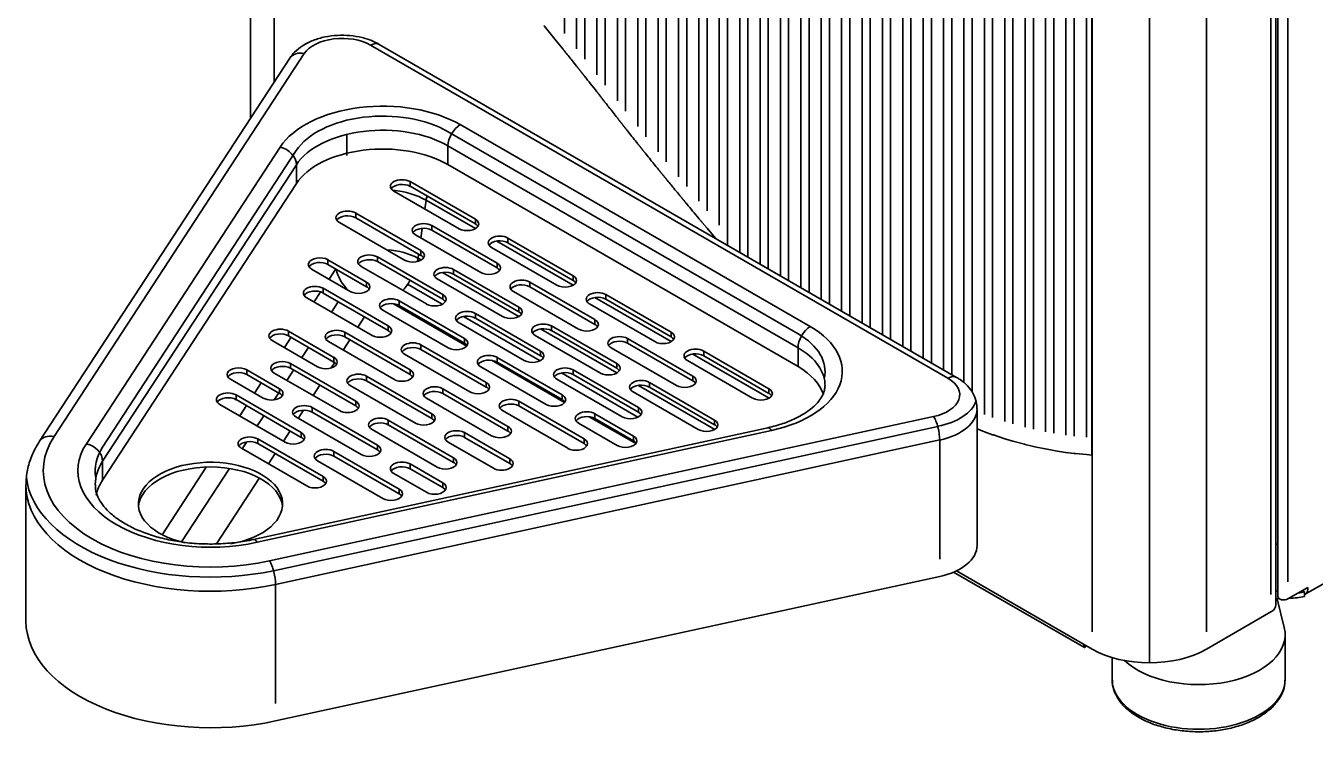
# Model space of a CAD drawing. Header units: millimetres. Extents: x 101 to 1819, y 134 to 1482.
# Drawn here: x 1208.1 to 1431.6, y 134.4 to 257.1 of the extents above; entities that cross this region are included whole.
import ezdxf

# ---------------------------------------------------------------- set-up
doc = ezdxf.new("R2010")
doc.units = ezdxf.units.MM
doc.layers.add('1', color=7, linetype='Continuous', lineweight=18)

msp = doc.modelspace()

# ---------------------------------------------------------------- linework, layer by layer
at = {"layer": '1', "color": 0, "linetype": 'Continuous', "lineweight": 35}
for p, q in [((1345.98, 477.56), (1345.98, 209.63)), ((1347.39, 476.74), (1347.39, 208.82)), ((1349.51, 475.52), (1349.51, 207.59)), ((1350.93, 474.7), (1350.93, 206.78)), ((1423.93, 456.32), (1423.93, 158.4)), ((1424.81, 156.62), (1424.81, 456.83)), ((1425.16, 457.03), (1425.16, 158.06)), ((1426.87, 458.02), (1426.87, 160.65)), ((1389.82, 452.25), (1389.82, 185.91)), ((1391.94, 451.02), (1391.94, 185.71)), ((1392.86, 450.53), (1392.86, 182.62)), ((1392.96, 450.48), (1392.96, 151.95)), ((1412.76, 450.04), (1412.76, 151.95)), ((1402.86, 146.58), (1402.86, 448.29)), ((1353.05, 377.21), (1353.05, 205.55)), ((1354.46, 376.39), (1354.46, 204.73)), ((1356.58, 375.17), (1356.58, 203.51)), ((1358, 374.35), (1358, 202.69)), ((1360.12, 373.13), (1360.12, 201.47)), ((1361.53, 372.31), (1361.53, 200.65)), ((1363.65, 371.08), (1363.65, 199.43)), ((1365.07, 370.27), (1365.07, 198.61)), ((1367.19, 369.04), (1367.19, 197.39)), ((1368.6, 368.23), (1368.6, 196.57)), ((1370.72, 367), (1370.72, 195.13)), ((1372.14, 366.18), (1372.14, 193.51)), ((1374.26, 364.96), (1374.26, 189.65)), ((1375.67, 364.14), (1375.67, 189.15)), ((1377.8, 362.92), (1377.8, 188.45)), ((1247.01, 360.23), (1247.01, 241.02)), ((1379.21, 362.1), (1379.21, 188.03)), ((1381.33, 360.88), (1381.33, 187.46)), ((1382.75, 360.06), (1382.75, 187.12)), ((1384.87, 358.84), (1384.87, 186.67)), ((1386.28, 358.02), (1386.28, 186.41)), ((1388.4, 356.79), (1388.4, 186.08)), ((1301.43, 341.39), (1301.43, 255.75)), ((1303.55, 340.16), (1303.55, 253.09)), ((1304.96, 339.35), (1304.96, 251.3)), ((1307.09, 338.12), (1307.09, 248.61)), ((1308.5, 337.3), (1308.5, 246.8)), ((1310.62, 336.08), (1310.62, 244.1)), ((1312.03, 335.26), (1312.03, 242.3)), ((1314.16, 334.04), (1314.16, 239.62)), ((1315.57, 333.22), (1315.57, 237.85)), ((1317.69, 332), (1317.69, 235.23)), ((1319.11, 331.18), (1319.11, 233.5)), ((1321.23, 329.96), (1321.23, 230.91)), ((1322.64, 329.14), (1322.64, 229.2)), ((1324.76, 327.91), (1324.76, 226.65)), ((1326.18, 327.1), (1326.18, 224.97)), ((1328.3, 325.87), (1328.3, 222.49)), ((1329.71, 325.06), (1329.71, 219.02)), ((1331.83, 323.83), (1331.83, 217.8)), ((1333.25, 323.02), (1333.25, 216.99)), ((1335.37, 321.79), (1335.37, 215.76)), ((1336.78, 320.97), (1336.78, 214.94)), ((1338.91, 319.75), (1338.91, 213.71)), ((1340.32, 318.93), (1340.32, 212.9)), ((1342.44, 317.71), (1342.44, 211.67)), ((1343.85, 316.89), (1343.85, 210.86)), ((1251.11, 294.02), (1251.11, 247.31)), ((1429.9, 158.46), (1653.92, 287.8)), ((1297.89, 257.1), (1297.91, 257.08)), ((1297.91, 257.08), (1299.54, 255.09)), ((1299.54, 255.09), (1300.01, 254.5)), ((1367.94, 195.94), (1267.85, 253.72)), ((1369.44, 196.09), (1269.35, 253.87)), ((1300.01, 254.5), (1301.15, 253.1)), ((1253.84, 251.48), (1210.44, 185.01)), ((1256.35, 252.29), (1212.95, 185.82)), ((1283.38, 239.94), (1344.07, 204.9)), ((1263.72, 238.25), (1263.72, 234.57)), ((1341.97, 203.67), (1281.27, 238.71)), ((1218.57, 184.59), (1252.16, 236.05)), ((1254.96, 235.43), (1221.37, 183.97)), ((1281.25, 236.27), (1281.25, 233)), ((1341.95, 201.23), (1281.25, 236.27)), ((1254.97, 232.99), (1221.38, 181.53)), ((1254.97, 232.99), (1254.97, 229.73)), ((1341.95, 197.96), (1281.25, 233)), ((1254.97, 229.73), (1221.38, 178.27)), ((1271.86, 228.42), (1283.17, 221.89)), ((1274.68, 230.06), (1274.68, 229.24)), ((1286, 223.52), (1274.68, 230.06)), ((1286, 222.71), (1274.68, 229.24)), ((1277.47, 226.82), (1277.26, 225.3)), ((1277.47, 226.82), (1286.01, 221.9)), ((1265.26, 224.61), (1265.26, 223.8)), ((1276.57, 218.08), (1265.26, 224.61)), ((1276.57, 217.26), (1265.26, 223.8)), ((1262.43, 222.98), (1273.74, 216.45)), ((1276.79, 221.95), (1276.55, 220.27)), ((1278.46, 222.44), (1278.46, 221.62)), ((1289.77, 215.9), (1278.46, 222.44)), ((1289.77, 215.09), (1278.46, 221.62)), ((1286, 223.52), (1286, 222.71)), ((1325.33, 222.97), (1326.18, 221.97)), ((1326.18, 221.97), (1326.99, 221.01)), ((1275.63, 220.8), (1286.94, 214.27)), ((1289.74, 219.74), (1302.98, 212.1)), ((1291.66, 220.26), (1291.66, 219.44)), ((1302.97, 213.73), (1291.66, 220.26)), ((1302.97, 212.91), (1291.66, 219.44)), ((1326.99, 221.01), (1327.7, 220.18)), ((1269.03, 216.99), (1269.03, 216.18)), ((1280.34, 210.46), (1269.03, 216.99)), ((1276.16, 217.5), (1276.06, 216.76)), ((1276.57, 218.08), (1276.57, 217.26)), ((1288.83, 218.63), (1300.14, 212.09)), ((1257.62, 214.87), (1264.31, 211)), ((1260.45, 216.5), (1260.45, 215.69)), ((1267.14, 212.64), (1260.45, 216.5)), ((1267.14, 211.82), (1260.45, 215.69)), ((1261.79, 214.91), (1260.63, 213.13)), ((1266.2, 215.36), (1277.51, 208.83)), ((1280.34, 209.64), (1269.03, 216.18)), ((1276.59, 216.46), (1276.06, 216.76)), ((1282.23, 214.82), (1282.23, 214)), ((1293.54, 208.28), (1282.23, 214.82)), ((1289.77, 215.9), (1289.77, 215.09)), ((1267.14, 212.64), (1267.14, 211.82)), ((1279.4, 213.18), (1290.71, 206.65)), ((1293.56, 206.66), (1280.32, 214.3)), ((1293.54, 207.47), (1282.23, 214)), ((1295.43, 212.64), (1295.43, 211.82)), ((1306.74, 206.11), (1295.43, 212.64)), ((1302.97, 213.73), (1302.97, 212.91)), ((1259.18, 210.92), (1258.05, 209.18)), ((1259.6, 211.55), (1259.6, 210.73)), ((1270.91, 205.02), (1259.6, 211.55)), ((1270.91, 204.2), (1259.6, 210.73)), ((1263.72, 211.48), (1263.66, 211.38)), ((1280.26, 208.78), (1274.26, 212.24)), ((1280.34, 210.46), (1280.34, 209.64)), ((1292.6, 211), (1303.91, 204.47)), ((1306.74, 205.29), (1295.43, 211.82)), ((1308.63, 210.46), (1308.63, 209.64)), ((1319.94, 203.93), (1308.63, 210.46)), ((1256.77, 209.92), (1268.09, 203.38)), ((1262.24, 209.21), (1261.08, 207.43)), ((1271.81, 208.87), (1284.51, 201.53)), ((1272.8, 209.37), (1272.8, 208.56)), ((1284.11, 202.84), (1272.8, 209.37)), ((1284.11, 202.02), (1272.8, 208.56)), ((1293.54, 208.28), (1293.54, 207.47)), ((1305.8, 208.83), (1317.11, 202.3)), ((1306.71, 209.94), (1319.95, 202.3)), ((1319.94, 203.11), (1308.63, 209.64)), ((1265.64, 204.8), (1266.8, 206.58)), ((1269.97, 207.74), (1281.28, 201.21)), ((1297.23, 198.98), (1283.95, 206.65)), ((1286, 207.19), (1286, 206.38)), ((1297.31, 200.66), (1286, 207.19)), ((1297.31, 199.85), (1286, 206.38)), ((1306.74, 206.11), (1306.74, 205.29)), ((1253.62, 204.11), (1253.62, 203.3)), ((1261.49, 199.57), (1253.62, 204.11)), ((1263.37, 203.93), (1263.37, 203.11)), ((1274.68, 197.4), (1263.37, 203.93)), ((1270.91, 205.02), (1270.91, 204.2)), ((1283.17, 205.56), (1294.48, 199.03)), ((1310.53, 196.86), (1297.29, 204.5)), ((1299.2, 205.02), (1299.2, 204.2)), ((1310.51, 198.49), (1299.2, 205.02)), ((1310.51, 197.67), (1299.2, 204.2)), ((1319.94, 203.93), (1319.94, 203.11)), ((1250.79, 202.48), (1258.66, 197.94)), ((1254.05, 203.05), (1252.89, 201.27)), ((1261.49, 198.76), (1253.62, 203.3)), ((1257.08, 201.3), (1255.92, 199.52)), ((1260.54, 202.3), (1271.86, 195.76)), ((1263.06, 200.84), (1264.22, 202.62)), ((1274.68, 196.58), (1263.37, 203.11)), ((1276.57, 201.75), (1276.57, 200.93)), ((1287.88, 195.22), (1276.57, 201.75)), ((1284.11, 202.84), (1284.11, 202.02)), ((1296.37, 203.38), (1307.68, 196.85)), ((1309.57, 201.21), (1320.88, 194.67)), ((1312.4, 202.84), (1312.4, 202.02)), ((1323.71, 196.31), (1312.4, 202.84)), ((1323.71, 195.49), (1312.4, 202.02)), ((1341.95, 201.23), (1341.95, 197.96)), ((1261.49, 199.57), (1261.49, 198.76)), ((1273.74, 200.12), (1285.06, 193.59)), ((1287.88, 194.4), (1276.57, 200.93)), ((1288.78, 199.07), (1301.48, 191.73)), ((1289.77, 199.57), (1289.77, 198.76)), ((1301.08, 193.04), (1289.77, 199.57)), ((1297.31, 200.66), (1297.31, 199.85)), ((1322.77, 199.03), (1334.08, 192.5)), ((1323.68, 200.15), (1336.92, 192.5)), ((1325.6, 200.66), (1325.6, 199.85)), ((1336.91, 194.13), (1325.6, 200.66)), ((1336.91, 193.31), (1325.6, 199.85)), ((1246.38, 197.41), (1246.38, 196.59)), ((1246.38, 197.41), (1252.06, 194.13)), ((1262.43, 190.32), (1251.11, 196.85)), ((1254.5, 197.35), (1253.34, 195.57)), ((1253.94, 198.49), (1253.94, 197.67)), ((1253.94, 198.49), (1265.26, 191.95)), ((1253.94, 197.67), (1265.26, 191.14)), ((1261.03, 197.75), (1261.63, 198.66)), ((1274.68, 197.4), (1274.68, 196.58)), ((1286.94, 197.94), (1298.26, 191.41)), ((1301.08, 192.23), (1289.77, 198.76)), ((1314.2, 189.19), (1300.92, 196.86)), ((1302.97, 197.4), (1302.97, 196.58)), ((1314.28, 190.86), (1302.97, 197.4)), ((1310.51, 198.49), (1310.51, 197.67)), ((1249.23, 192.5), (1243.55, 195.78)), ((1246.38, 196.59), (1252.06, 193.31)), ((1248.89, 195.14), (1247.72, 193.37)), ((1257.9, 192.94), (1259.06, 194.72)), ((1264.31, 194.67), (1275.63, 188.14)), ((1267.14, 196.31), (1267.14, 195.49)), ((1278.46, 189.78), (1267.14, 196.31)), ((1278.46, 188.96), (1267.14, 195.49)), ((1287.88, 195.22), (1287.88, 194.4)), ((1300.14, 195.76), (1311.45, 189.23)), ((1314.28, 190.05), (1302.97, 196.58)), ((1327.5, 187.06), (1314.26, 194.71)), ((1316.17, 195.22), (1316.17, 194.4)), ((1327.48, 188.69), (1316.17, 195.22)), ((1323.71, 196.31), (1323.71, 195.49)), ((1244.51, 193.04), (1244.51, 192.23)), ((1255.83, 186.51), (1244.51, 193.04)), ((1251.92, 193.39), (1251.13, 192.2)), ((1252.06, 194.13), (1252.06, 193.31)), ((1288.83, 185.97), (1277.51, 192.5)), ((1280.34, 194.13), (1280.34, 193.31)), ((1280.34, 194.13), (1291.66, 187.6)), ((1280.34, 193.31), (1291.66, 186.78)), ((1301.08, 193.04), (1301.08, 192.23)), ((1313.34, 193.59), (1324.65, 187.05)), ((1327.48, 187.87), (1316.17, 194.4)), ((1336.91, 194.13), (1336.91, 193.31)), ((1241.69, 191.41), (1253, 184.88)), ((1255.83, 185.69), (1244.51, 192.23)), ((1246.31, 191.19), (1245.14, 189.41)), ((1255.31, 188.98), (1256.23, 190.39)), ((1257.71, 190.86), (1257.71, 190.05)), ((1269.03, 184.33), (1257.71, 190.86)), ((1269.03, 183.52), (1257.71, 190.05)), ((1265.26, 191.95), (1265.26, 191.14)), ((1290.71, 190.32), (1302.03, 183.79)), ((1293.54, 191.95), (1293.54, 191.14)), ((1304.85, 185.42), (1293.54, 191.95)), ((1304.85, 184.6), (1293.54, 191.14)), ((1314.28, 190.86), (1314.28, 190.05)), ((1372.99, 166.95), (1372.99, 190.63)), ((1249.34, 189.44), (1248.18, 187.66)), ((1250.32, 164.24), (1365.46, 189.3)), ((1254.89, 189.23), (1266.2, 182.7)), ((1270.91, 188.69), (1270.91, 187.87)), ((1282.23, 182.16), (1270.91, 188.69)), ((1282.23, 181.34), (1270.91, 187.87)), ((1278.46, 189.78), (1278.46, 188.96)), ((1303.91, 188.14), (1310.6, 184.28)), ((1305.75, 189.27), (1313.83, 184.61)), ((1306.74, 189.78), (1306.74, 188.96)), ((1313.43, 185.91), (1306.74, 189.78)), ((1313.43, 185.1), (1306.74, 188.96)), ((1327.48, 188.69), (1327.48, 187.87)), ((1336.7, 187.36), (1247.56, 167.97)), ((1337.33, 186.88), (1248.2, 167.49)), ((1366.16, 187.6), (1251.02, 162.55)), ((1252.73, 185.03), (1253.9, 186.81)), ((1255.83, 186.51), (1255.83, 185.69)), ((1268.09, 187.05), (1279.4, 180.52)), ((1284.11, 186.51), (1284.11, 185.69)), ((1284.11, 186.51), (1291.98, 181.97)), ((1284.11, 185.69), (1291.98, 181.15)), ((1291.66, 187.6), (1291.66, 186.78)), ((1313.43, 185.91), (1313.43, 185.1)), ((1372.99, 187.14), (1373.99, 186.75)), ((1373.99, 186.75), (1374.26, 186.65)), ((1374.26, 186.65), (1375.67, 186.15)), ((1375.67, 186.15), (1375.81, 186.1)), ((1375.81, 186.1), (1377.63, 185.5)), ((1245.46, 183.79), (1256.77, 177.26)), ((1246.38, 184.91), (1245.6, 183.71)), ((1248.29, 185.42), (1248.29, 184.6)), ((1259.6, 178.89), (1248.29, 185.42)), ((1259.6, 178.07), (1248.29, 184.6)), ((1366.51, 185.23), (1251.38, 160.17)), ((1269.03, 184.33), (1269.03, 183.52)), ((1289.15, 180.34), (1281.28, 184.88)), ((1304.85, 185.42), (1304.85, 184.6)), ((1366.51, 164.55), (1366.51, 185.23)), ((1377.63, 185.5), (1377.8, 185.45)), ((1377.8, 185.45), (1379.21, 185.03)), ((1379.21, 185.03), (1379.44, 184.96)), ((1379.44, 184.96), (1381.23, 184.48)), ((1381.23, 184.48), (1381.33, 184.46)), ((1381.33, 184.46), (1382.75, 184.12)), ((1382.75, 184.12), (1383.02, 184.05)), ((1383.02, 184.05), (1384.8, 183.68)), ((1384.8, 183.68), (1384.87, 183.67)), ((1384.87, 183.67), (1386.28, 183.41)), ((1386.28, 183.41), (1386.56, 183.36)), ((1386.56, 183.36), (1388.3, 183.09)), ((1221.38, 181.53), (1221.38, 178.27)), ((1250.15, 181.08), (1251.31, 182.86)), ((1258.66, 181.61), (1269.97, 175.08)), ((1261.49, 183.24), (1261.49, 182.43)), ((1272.8, 176.71), (1261.49, 183.24)), ((1272.8, 175.9), (1261.49, 182.43)), ((1282.23, 182.16), (1282.23, 181.34)), ((1291.98, 181.97), (1291.98, 181.15)), ((1388.3, 183.09), (1388.4, 183.08)), ((1388.4, 183.08), (1389.82, 182.91)), ((1389.82, 182.91), (1390.04, 182.88)), ((1390.04, 182.88), (1391.94, 182.71)), ((1391.94, 182.71), (1392.86, 182.62)), ((1392.96, 182.68), (1392.86, 182.62)), ((1239.35, 180.54), (1231.69, 168.8)), ((1243.37, 180.3), (1235.04, 167.55)), ((1259.6, 178.89), (1259.6, 178.07)), ((1271.86, 179.43), (1277.53, 176.16)), ((1274.68, 181.07), (1274.68, 180.25)), ((1280.36, 177.79), (1274.68, 181.07)), ((1280.36, 176.97), (1274.68, 180.25)), ((1208.09, 177.46), (1208.09, 153.78)), ((1241.11, 167.23), (1248.56, 178.64)), ((1272.8, 176.71), (1272.8, 175.9)), ((1280.36, 177.79), (1280.36, 176.97)), ((1424.81, 167.06), (1425.16, 167.26)), ((1366.51, 161.55), (1251.38, 136.5)), ((1368.91, 162.3), (1391.59, 149.21)), ((1369.42, 162.53), (1392.96, 148.95)), ((1251.38, 160.17), (1251.38, 139.5)), ((1424.81, 158.89), (1425.16, 159.1)), ((1430.32, 159.64), (1426.87, 157.65)), ((1429.76, 158.86), (1429.37, 159.09)), ((1429.76, 158.86), (1429.76, 158.05)), ((1430.32, 159.38), (1430.32, 159.64)), ((1424.81, 157.54), (1425.26, 157.8)), ((1426.25, 152.68), (1425.02, 157.66)), ((1412.76, 148.95), (1423.93, 155.4)), ((1426.4, 143.7), (1426.4, 151.45)), ((1396.4, 147.49), (1396.4, 143.7))]:
    msp.add_line(p, q, dxfattribs=at)
for centre, major_axis, ratio, start_param, end_param in [((1262.9, 250.87), (-7, 0), 0.57735, 3.926991, 5.922755), ((1267.85, 251.27), (1.5, 2.6), 0.57735, 0, 0.785398), ((1256.35, 249.84), (-2.51, 1.64), 0.764033, 5.175045, 6.283168), ((1269.94, 232.19), (19, 0), 0.57735, 0.785398, 2.781162), ((1269.94, 232.19), (-16, 0), 0.57735, 3.925226, 5.924164), ((1269.94, 229.74), (-16, 0), 0.57735, 3.926991, 5.922755), ((1283.38, 237.49), (1.5, 2.6), 0.57735, 0.785398, 2.356194), ((1252.16, 233.6), (2.51, -1.64), 0.764033, 0.462656, 2.033452), ((1269.94, 226.47), (-16, 0), 0.57735, 3.926991, 5.922755), ((1273.27, 229.24), (-2, 0), 0.57735, 3.926991, 7.068583), ((1273.27, 228.42), (-2, 0), 0.57735, 3.926991, 5.921804), ((1269.94, 222.48), (10.65, 0), 0.57735, 0.785398, 1.407079), ((1279.91, 227.73), (-1.75, -3.03), 0.57735, 5.095489, 5.323254), ((1263.84, 223.8), (-2, 0), 0.57735, 3.926991, 7.068583), ((1263.84, 222.98), (-2, 0), 0.57735, 3.926991, 5.921804), ((1277.04, 221.62), (-2, 0), 0.57735, 3.926991, 7.068583), ((1277.04, 220.8), (-2, 0), 0.57735, 3.926991, 5.921804), ((1284.58, 222.71), (-2, 0), 0.57735, 0.785398, 3.926991), ((1284.58, 221.89), (-2, 0), 0.57735, 3.502925, 3.926991), ((1290.24, 219.44), (-2, 0), 0.57735, 3.926991, 7.068583), ((1290.24, 218.63), (-2, 0), 0.57735, 3.926991, 5.921804), ((1259.04, 215.69), (-2, 0), 0.57735, 3.92699, 7.068585), ((1267.61, 216.18), (-2, 0), 0.57735, 3.926991, 7.068583), ((1269.94, 213.23), (-8.65, 0), 0.57735, 3.926991, 4.625134), ((1275.16, 217.26), (-2, 0), 0.57735, 0.785398, 3.926991), ((1275.16, 216.45), (-2, 0), 0.57735, 3.502925, 3.926991), ((1259.04, 214.87), (-2, 0), 0.57735, 3.92699, 5.921804), ((1268.29, 214.58), (5.86, -3.83), 0.764033, 3.80014, 4.46655), ((1267.61, 215.36), (-2, 0), 0.57735, 3.926991, 5.921804), ((1271.19, 214.94), (-3.5, -6.06), 0.57735, 2.092213, 2.181662), ((1280.81, 214), (-2, 0), 0.57735, 3.926991, 7.068583), ((1288.36, 215.09), (-2, 0), 0.57735, 0.785398, 3.926991), ((1288.36, 214.27), (-2, 0), 0.57735, 3.502925, 3.926991), ((1265.73, 211.82), (-2, 0), 0.57735, 0.785398, 3.926991), ((1271.19, 214.94), (-3.5, -6.06), 0.57735, 1.261524, 1.569444), ((1280.81, 213.18), (-2, 0), 0.57735, 3.926991, 5.921804), ((1294.01, 211.82), (-2, 0), 0.57735, 3.926991, 7.068583), ((1301.55, 212.91), (-2, 0), 0.57735, 0.785398, 3.926991), ((1301.55, 212.09), (-2, 0), 0.57735, 3.502925, 3.926991), ((1258.19, 210.73), (-2, 0), 0.57735, 3.926991, 7.068583), ((1258.19, 209.92), (-2, 0), 0.57735, 3.926991, 5.921804), ((1265.73, 211), (-2, 0), 0.57735, 3.502925, 3.926991), ((1278.93, 209.64), (-2, 0), 0.57735, 0.785398, 3.926991), ((1294.01, 211), (-2, 0), 0.57735, 3.926991, 5.921804), ((1307.21, 209.64), (-2, 0), 0.57735, 3.926991, 7.068583), ((1271.38, 208.56), (-2, 0), 0.57735, 3.926991, 7.068583), ((1271.38, 207.74), (-2, 0), 0.57735, 3.926991, 5.921804), ((1278.93, 208.83), (-2, 0), 0.57735, 3.502925, 3.926991), ((1292.13, 207.47), (-2, 0), 0.57735, 0.785398, 3.926991), ((1307.21, 208.83), (-2, 0), 0.57735, 3.926991, 5.921804), ((1284.58, 206.38), (-2, 0), 0.57735, 3.926991, 7.068583), ((1284.58, 205.56), (-2, 0), 0.57735, 3.926991, 5.921804), ((1292.13, 206.65), (-2, 0), 0.57735, 3.502925, 3.926991), ((1305.33, 205.29), (-2, 0), 0.57735, 0.785398, 3.926991), ((1252.21, 203.3), (-2, 0), 0.57735, 3.926992, 7.068582), ((1252.21, 202.48), (-2, 0), 0.57735, 3.926992, 5.921804), ((1261.96, 203.11), (-2, 0), 0.57735, 3.926991, 7.068583), ((1261.96, 202.3), (-2, 0), 0.57735, 3.926991, 5.921804), ((1269.5, 204.2), (-2, 0), 0.57735, 0.785398, 3.926991), ((1269.5, 203.38), (-2, 0), 0.57735, 3.502925, 3.926991), ((1297.78, 204.2), (-2, 0), 0.57735, 3.926991, 7.068583), ((1297.78, 203.38), (-2, 0), 0.57735, 3.926991, 5.921804), ((1305.33, 204.47), (-2, 0), 0.57735, 3.502925, 3.926991), ((1318.53, 203.11), (-2, 0), 0.57735, 0.785398, 3.926991), ((1330.63, 197.14), (19, 0), 0.57735, 5.072819, 7.068583), ((1344.07, 202.45), (1.5, 2.6), 0.57735, 0.785398, 2.356194), ((1330.63, 197.14), (-16, 0), 0.57735, 3.008616, 3.925226), ((1275.16, 200.93), (-2, 0), 0.57735, 3.926991, 7.068583), ((1275.16, 200.12), (-2, 0), 0.57735, 3.926991, 5.921804), ((1282.7, 202.02), (-2, 0), 0.57735, 0.785398, 3.926991), ((1282.7, 201.21), (-2, 0), 0.57735, 3.502925, 3.926991), ((1310.98, 202.02), (-2, 0), 0.57735, 3.926991, 7.068583), ((1310.98, 201.21), (-2, 0), 0.57735, 3.926991, 5.921804), ((1318.53, 202.3), (-2, 0), 0.57735, 3.502925, 3.926991), ((1330.63, 194.7), (-16, 0), 0.57735, 3.125504, 3.926991), ((1260.07, 198.76), (-2, 0), 0.57735, 0.785398, 3.926991), ((1288.36, 198.76), (-2, 0), 0.57735, 3.926991, 7.068583), ((1288.36, 197.94), (-2, 0), 0.57735, 3.926991, 5.921804), ((1295.9, 199.85), (-2, 0), 0.57735, 0.785398, 3.926991), ((1295.9, 199.03), (-2, 0), 0.57735, 3.502925, 3.926991), ((1324.18, 199.85), (-2, 0), 0.57735, 3.926991, 7.068583), ((1324.18, 199.03), (-2, 0), 0.57735, 3.926991, 5.921804), ((1244.96, 196.59), (2, 0), 0.57735, 0.785398, 3.926992), ((1244.96, 195.78), (2, 0), 0.57735, 0.785398, 2.780212), ((1252.53, 197.67), (2, 0), 0.57735, 0.785398, 3.926991), ((1252.53, 196.85), (2, 0), 0.57735, 0.785398, 2.780211), ((1260.07, 197.94), (-2, 0), 0.57735, 3.502925, 3.926991), ((1273.27, 196.58), (-2, 0), 0.57735, 0.785398, 3.926991), ((1301.55, 196.58), (-2, 0), 0.57735, 3.926991, 7.068583), ((1301.55, 195.76), (-2, 0), 0.57735, 3.926991, 5.921804), ((1309.1, 197.67), (-2, 0), 0.57735, 0.785398, 3.926991), ((1309.1, 196.85), (-2, 0), 0.57735, 3.502925, 3.926991), ((1330.63, 191.43), (-16, 0), 0.57735, 3.324707, 3.926991), ((1265.73, 195.49), (-2, 0), 0.57735, 3.926991, 7.068583), ((1265.73, 194.67), (-2, 0), 0.57735, 3.926991, 5.921804), ((1273.27, 195.76), (-2, 0), 0.57735, 3.502925, 3.926991), ((1278.93, 193.31), (2, 0), 0.57735, 0.785398, 3.926991), ((1286.47, 194.4), (-2, 0), 0.57735, 0.785398, 3.926991), ((1314.75, 194.4), (-2, 0), 0.57735, 3.926991, 7.068583), ((1314.75, 193.59), (-2, 0), 0.57735, 3.926991, 5.921804), ((1322.3, 195.49), (-2, 0), 0.57735, 0.785398, 3.926991), ((1322.3, 194.67), (-2, 0), 0.57735, 3.502925, 3.926991), ((1362.99, 193.08), (-7, 0), 0.57735, 1.931227, 3.926991), ((1367.94, 193.49), (1.5, 2.6), 0.57735, 0.000172, 0.785398), ((1243.1, 192.23), (-2, 0), 0.57735, 3.926991, 7.068583), ((1243.1, 191.41), (-2, 0), 0.57735, 3.926991, 5.921804), ((1250.64, 193.31), (2, 0), 0.57735, 3.926991, 7.068583), ((1250.64, 192.5), (2, 0), 0.57735, 0.361332, 0.785398), ((1278.93, 192.5), (2, 0), 0.57735, 0.785398, 2.780211), ((1286.47, 193.59), (-2, 0), 0.57735, 3.502925, 3.926991), ((1292.13, 191.14), (-2, 0), 0.57735, 3.926991, 7.068583), ((1299.67, 192.23), (-2, 0), 0.57735, 0.785398, 3.926991), ((1335.5, 193.31), (-2, 0), 0.57735, 0.785398, 3.926991), ((1335.5, 192.5), (-2, 0), 0.57735, 3.502925, 3.926991), ((1256.3, 190.05), (-2, 0), 0.57735, 3.926991, 7.068583), ((1256.3, 189.23), (-2, 0), 0.57735, 3.926991, 5.921804), ((1263.84, 191.14), (2, 0), 0.57735, 3.926991, 7.068583), ((1263.84, 190.32), (2, 0), 0.57735, 0.361332, 0.785398), ((1292.13, 190.32), (-2, 0), 0.57735, 3.926991, 5.921804), ((1299.67, 191.41), (-2, 0), 0.57735, 3.502925, 3.926991), ((1305.33, 188.96), (-2, 0), 0.57735, 3.926991, 7.068583), ((1312.87, 190.05), (-2, 0), 0.57735, 0.785398, 3.926991), ((1312.87, 189.23), (-2, 0), 0.57735, 3.502925, 3.926991), ((1362.99, 193.08), (10, 0), 0.57735, 5.035077, 6.095024), ((1362.99, 190.63), (10, 0), 0.57735, 5.072819, 6.28456), ((1269.5, 187.87), (-2, 0), 0.57735, 3.926991, 7.068583), ((1269.5, 187.05), (-2, 0), 0.57735, 3.926991, 5.921804), ((1277.04, 188.96), (-2, 0), 0.57735, 0.785398, 3.926991), ((1277.04, 188.14), (-2, 0), 0.57735, 3.502925, 3.926991), ((1305.33, 188.14), (-2, 0), 0.57735, 3.926991, 5.921804), ((1326.07, 187.87), (-2, 0), 0.57735, 0.785398, 3.926991), ((1326.07, 187.05), (-2, 0), 0.57735, 3.502925, 3.926991), ((1365.46, 186.85), (-0.64, 2.93), 0.28796, 4.065274, 5.636071), ((1240.09, 179.91), (-29, 0), 0.57735, 5.922755, 8.214412), ((1212.95, 183.37), (2.51, -1.64), 0.764033, 2.033452, 3.14214), ((1246.87, 184.6), (-2, 0), 0.57735, 3.926991, 7.068583), ((1254.41, 185.69), (-2, 0), 0.57735, 0.785398, 3.926991), ((1254.41, 184.88), (-2, 0), 0.57735, 3.502925, 3.926991), ((1282.7, 185.69), (2, 0), 0.57735, 0.785398, 3.926991), ((1282.7, 184.88), (2, 0), 0.57735, 0.785398, 2.780211), ((1290.24, 186.78), (2, 0), 0.57735, 3.926991, 7.068583), ((1290.24, 185.97), (2, 0), 0.57735, 0.361332, 0.785398), ((1312.02, 185.1), (-2, 0), 0.57735, 0.785397, 3.926992), ((1337.33, 184.43), (0.64, -2.93), 0.28796, 2.494478, 3.141596), ((1240.09, 179.91), (23, 0), 0.57735, 2.781162, 5.072819), ((1218.57, 182.14), (2.51, -1.64), 0.764033, 0.462656, 2.033452), ((1240.09, 179.91), (-20, 0), 0.57735, 5.924239, 6.389448), ((1246.87, 183.79), (-2, 0), 0.57735, 3.926991, 5.921804), ((1260.07, 182.43), (-2, 0), 0.57735, 3.926991, 7.068583), ((1267.61, 183.52), (-2, 0), 0.57735, 0.785398, 3.926991), ((1267.61, 182.7), (-2, 0), 0.57735, 3.502925, 3.926991), ((1303.44, 184.6), (-2, 0), 0.57735, 0.785398, 3.926991), ((1303.44, 183.79), (-2, 0), 0.57735, 3.502925, 3.926991), ((1312.02, 184.28), (-2, 0), 0.57735, 3.502926, 3.926992), ((1240.09, 177.46), (-20, 0), 0.57735, 5.922755, 6.27789), ((1240.08, 174.15), (-12.5, 0), 0.57735, 1.856092, 7.493091), ((1260.07, 181.61), (-2, 0), 0.57735, 3.926991, 5.921804), ((1273.27, 180.25), (-2, 0), 0.57735, 3.926991, 7.068583), ((1280.81, 181.34), (-2, 0), 0.57735, 0.785398, 3.926991), ((1280.81, 180.52), (-2, 0), 0.57735, 3.502925, 3.926991), ((1290.56, 181.15), (2, 0), 0.57735, 3.926992, 7.068582), ((1290.56, 180.34), (2, 0), 0.57735, 0.361332, 0.785397), ((1240.08, 173.33), (-12.5, 0), 0.57735, 3.198239, 6.226538), ((1258.19, 178.07), (-2, 0), 0.57735, 0.785398, 3.926991), ((1273.27, 179.43), (-2, 0), 0.57735, 3.926991, 5.921804), ((1240.09, 177.46), (32, 0), 0.57735, 3.138303, 5.072819), ((1240.09, 179.91), (32, 0), 0.57735, 3.205288, 5.060996), ((1240.09, 174.2), (-20, 0), 0.57735, 5.922755, 6.154069), ((1258.19, 177.26), (-2, 0), 0.57735, 3.502925, 3.926991), ((1271.38, 175.9), (-2, 0), 0.57735, 0.785398, 3.926991), ((1278.95, 176.97), (-2, 0), 0.57735, 0.785397, 3.926991), ((1278.95, 176.16), (-2, 0), 0.57735, 3.502925, 3.926991), ((1271.38, 175.08), (-2, 0), 0.57735, 3.502925, 3.926991), ((1248.2, 165.04), (-0.64, 2.93), 0.28796, 5.636071, 6.283189), ((1362.99, 166.95), (10, 0), 0.57735, 5.072819, 6.283157), ((1250.32, 161.79), (-0.64, 2.93), 0.28796, 4.065274, 5.636071), ((1427.15, 163.26), (-8.05, 0), 0.57735, 1.763549, 1.900668), ((1428.9, 160.19), (-1, 1.73), 0.57735, 3.008394, 3.926991), ((1421.81, 156.62), (-3, 0), 0.57735, 2.356194, 3.14159), ((1426.16, 158.06), (-1, 0), 0.57735, 0.000001, 2.356194), ((1427.15, 162.45), (-8.05, 0), 0.57735, 1.568239, 1.900668), ((1240.09, 153.78), (32, 0), 0.57735, 3.141597, 5.072819), ((1411.4, 151.45), (-15, 0), 0.57735, 0.544575, 3.283455), ((1391.86, 151.01), (0.25, 1.81), 0.159597, 2.325332, 3.862545), ((1402.86, 154.66), (-14, 0), 0.57735, 0.785398, 2.356194), ((1411.4, 143.7), (-15, 0), 0.57735, 0, 3.141593)]:
    msp.add_ellipse(centre, major_axis=major_axis, ratio=ratio, start_param=start_param, end_param=end_param, dxfattribs=at)
for points, degree, knots in [([(1269.35, 253.87), (1269.02, 254.06), (1268.1, 254.53), (1266.4, 255.09), (1264.27, 255.45), (1262.07, 255.49), (1259.9, 255.21), (1257.84, 254.61), (1256.05, 253.71), (1254.72, 252.64), (1254.08, 251.85), (1253.84, 251.48)], 3, [0, 0, 0, 0, 1.170316, 3.230902, 5.286678, 7.338752, 9.401793, 11.493186, 13.638017, 15.560128, 17.000081, 17.000081, 17.000081, 17.000081]), ([(1301.43, 252.75), (1301.87, 252.2), (1302.32, 251.64), (1303.03, 250.75), (1303.29, 250.42), (1303.55, 250.09)], 3, [0, 0, 0, 0, 2.13652, 2.13652, 3.400817, 3.400817, 3.400817, 3.400817]), ([(1303.55, 250.09), (1303.83, 249.74), (1304.33, 249.11), (1304.54, 248.84), (1304.65, 248.71), (1304.96, 248.3)], 2, [0, 0, 0, 0.912085, 1.596149, 1.596149, 2.280213, 2.280213, 2.280213]), ([(1304.96, 248.3), (1305.3, 247.88), (1305.63, 247.46), (1306.34, 246.56), (1306.71, 246.08), (1307.09, 245.61)], 3, [0, 0, 0, 0, 1.621222, 1.621222, 3.433112, 3.433112, 3.433112, 3.433112]), ([(1308.5, 243.8), (1308.72, 243.52), (1308.94, 243.24), (1309.65, 242.34), (1310.13, 241.72), (1310.62, 241.1)], 3, [0, 0, 0, 0, 1.068946, 1.068946, 3.437837, 3.437837, 3.437837, 3.437837]), ([(1310.62, 241.1), (1311.05, 240.55), (1311.43, 240.07), (1311.73, 239.68), (1312.03, 239.3)], 2, [0, 0, 0, 1.306874, 1.306874, 2.28703, 2.28703, 2.28703]), ([(1312.03, 239.3), (1312.14, 239.16), (1312.25, 239.03), (1312.88, 238.22), (1313.42, 237.55), (1314.02, 236.79), (1314.09, 236.7), (1314.16, 236.62)], 3, [0, 0, 0, 0, 0.511922, 0.511922, 3.090278, 3.090278, 3.418411, 3.418411, 3.418411, 3.418411]), ([(1314.16, 236.62), (1314.43, 236.28), (1314.86, 235.74), (1315.43, 235.03), (1315.56, 234.87)], 2, [0, 0, 0, 1.122093, 1.122093, 2.244187, 2.244187, 2.244187]), ([(1315.57, 234.85), (1316.1, 234.19), (1316.64, 233.53), (1317.34, 232.65), (1317.52, 232.44), (1317.69, 232.23)], 3, [0, 0, 0, 0, 2.543482, 2.543482, 3.374235, 3.374235, 3.374235, 3.374235]), ([(1317.69, 232.23), (1317.84, 232.05), (1318.4, 231.36), (1318.75, 230.93), (1319.11, 230.5)], 2, [0, 0, 0, 1.117017, 1.117017, 2.234033, 2.234033, 2.234033]), ([(1319.11, 230.5), (1319.54, 229.96), (1319.98, 229.44), (1320.68, 228.57), (1320.95, 228.24), (1321.23, 227.91)], 3, [0, 0, 0, 0, 2.056894, 2.056894, 3.343391, 3.343391, 3.343391, 3.343391]), ([(1321.23, 227.91), (1321.51, 227.57), (1322, 226.97), (1322.22, 226.71), (1322.35, 226.55), (1322.64, 226.19)], 2, [0, 0, 0, 0.889642, 1.556873, 1.556873, 2.224104, 2.224104, 2.224104]), ([(1322.64, 226.19), (1322.99, 225.78), (1323.33, 225.36), (1324.04, 224.51), (1324.4, 224.08), (1324.76, 223.64)], 3, [0, 0, 0, 0, 1.627395, 1.627395, 3.317269, 3.317269, 3.317269, 3.317269]), ([(1346.59, 194.6), (1346.61, 194.35), (1346.55, 193.77), (1346.16, 192.8), (1345.35, 191.67), (1344.12, 190.52), (1342.46, 189.42), (1340.46, 188.46), (1338.48, 187.79), (1337.18, 187.47), (1336.7, 187.36)], 3, [0, 0, 0, 0, 1.421826, 3.226005, 4.919328, 6.725243, 8.489558, 10.249459, 12.017571, 13.039519, 13.039519, 13.039519, 13.039519]), ([(1372.95, 190.64), (1372.96, 191.07), (1372.89, 192), (1372.32, 193.38), (1371.37, 194.66), (1370.34, 195.53), (1369.65, 195.96), (1369.44, 196.09)], 3, [0, 0, 0, 0, 1.284807, 2.858702, 4.441941, 6.110367, 6.811219, 6.811219, 6.811219, 6.811219]), ([(1210.44, 185.01), (1210.16, 184.58), (1209.45, 183.36), (1208.6, 181.29), (1208.13, 179.2), (1208.13, 177.94), (1208.15, 177.53)], 3, [0, 0, 0, 0, 1.485568, 4.11319, 6.687961, 7.940934, 7.940934, 7.940934, 7.940934]), ([(1247.56, 167.97), (1247.07, 167.86), (1245.6, 167.58), (1243.06, 167.26), (1239.97, 167.14), (1236.87, 167.28), (1233.86, 167.68), (1231, 168.32), (1228.37, 169.18), (1226.04, 170.23), (1224.05, 171.42), (1222.46, 172.71), (1221.27, 174.05), (1220.5, 175.38), (1220.13, 176.51), (1220.11, 177.22), (1220.14, 177.5)], 3, [0, 0, 0, 0, 1.257215, 3.680151, 6.109336, 8.540737, 10.969313, 13.390094, 15.79888, 18.192107, 20.568192, 22.930614, 25.291348, 27.676124, 30.148485, 31.86021, 31.86021, 31.86021, 31.86021]), ([(1396.47, 143.55), (1396.45, 143.26), (1396.47, 142.42), (1396.96, 141.06), (1397.92, 139.56), (1399.31, 138.2), (1401.09, 137), (1403.21, 136.01), (1405.59, 135.26), (1408.15, 134.78), (1410.81, 134.57), (1413.49, 134.65), (1416.1, 135.01), (1418.57, 135.64), (1420.46, 136.39), (1421.47, 136.92), (1421.8, 137.11)], 3, [0, 0, 0, 0, 1.180496, 3.364729, 5.566913, 7.823146, 10.12651, 12.451141, 14.776637, 17.097891, 19.415745, 21.732652, 24.051285, 26.374069, 28.70418, 29.890339, 29.890339, 29.890339, 29.890339]), ([(1421.8, 137.11), (1422.15, 137.31), (1423.1, 137.92), (1424.44, 139.05), (1425.6, 140.58), (1426.26, 142.11), (1426.37, 143.11), (1426.36, 143.55)], 3, [0, 0, 0, 0, 1.024101, 2.96893, 4.911736, 6.822305, 8.256644, 8.256644, 8.256644, 8.256644])]:
    msp.add_open_spline(points, degree=degree, knots=knots, dxfattribs=at)
for points in [[(1301.15, 253.1), (1301.43, 252.75)], [(1307.09, 245.61), (1308.5, 243.8)], [(1315.56, 234.87), (1315.57, 234.85)], [(1324.76, 223.64), (1325.33, 222.97)]]:
    msp.add_open_spline(points, degree=1, dxfattribs=at)

doc.saveas('drawing.dxf')
